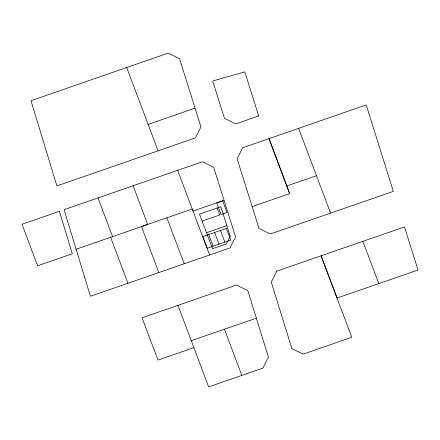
<?xml version="1.0" encoding="UTF-8"?>
<svg xmlns="http://www.w3.org/2000/svg" width="440" height="440" viewBox="0 0 440 440"><rect width="100%" height="100%" fill="white"/><g stroke="black" fill="none" stroke-linecap="round" stroke-linejoin="round"><path stroke-width="0.66" d="M148.143 124.427L195.085 108.152L179.559 58.746L168.3 53.097L30.993 100.711L56.909 185.911L195.454 137.88L200.97 126.918L195.085 108.152M298.634 128.354L242.632 147.769L237.116 158.73L258.984 228.344L270.243 233.998L393.327 191.384L366.201 104.929L298.634 128.354L330.577 213.125M209.578 255.008L192.258 209.006L141.499 226.6L158.823 272.569M76.126 249.244L147.697 224.45L133.089 185.763M252.153 206.619L289.668 193.611L269.011 138.638L286.781 185.983L316.47 175.698M202.125 221.084L219.764 214.973L217.14 207.999M206.503 232.705L226.798 225.676M184.206 263.78L90.415 296.247L64.097 209.677L202.433 161.728L213.691 167.376L235.576 236.973L230.038 247.918L184.206 263.78L166.864 217.795M177.964 305.355L191.279 340.698L256.355 318.164M193.886 347.633L158.004 360.074L142.06 317.784L236.61 285.048L247.852 290.719L268.439 357.181L262.884 368.11L208.676 386.903L191.279 340.698M224.065 200.349L193.034 211.063L177.667 170.308M362.89 241.346L378.802 283.602M286.781 185.983L289.668 193.611M126.687 67.523L158.092 150.832M97.999 197.929L112.602 236.605M110.627 237.287L127.947 283.25M220.495 230.494L224.873 242.115M214.615 232.529L218.994 244.156M208.736 234.564L213.114 246.191M224.428 329.219L241.819 375.408M230.186 236.456L226.413 243.914L212.531 248.721L199.496 214.11L220.841 206.718L230.186 236.456M276.815 271.128L271.277 282.073L291.825 348.502L303.083 354.151L351.797 337.282L321.118 255.794L337.029 298.04L418 270.034L404.481 226.941L276.815 271.128M258.654 115.946L235.659 123.921L224.4 118.272L212.685 81.015L244.799 71.852L258.654 115.946M59.395 211.316L22 224.263L37.615 265.788L72.32 253.787L59.395 211.316M222.629 200.844L216.75 202.879L221.128 214.506L227.007 212.471L222.629 200.844M226.38 228.454L202.857 236.599L207.235 248.226L230.753 240.081L226.38 228.454"/></g></svg>
